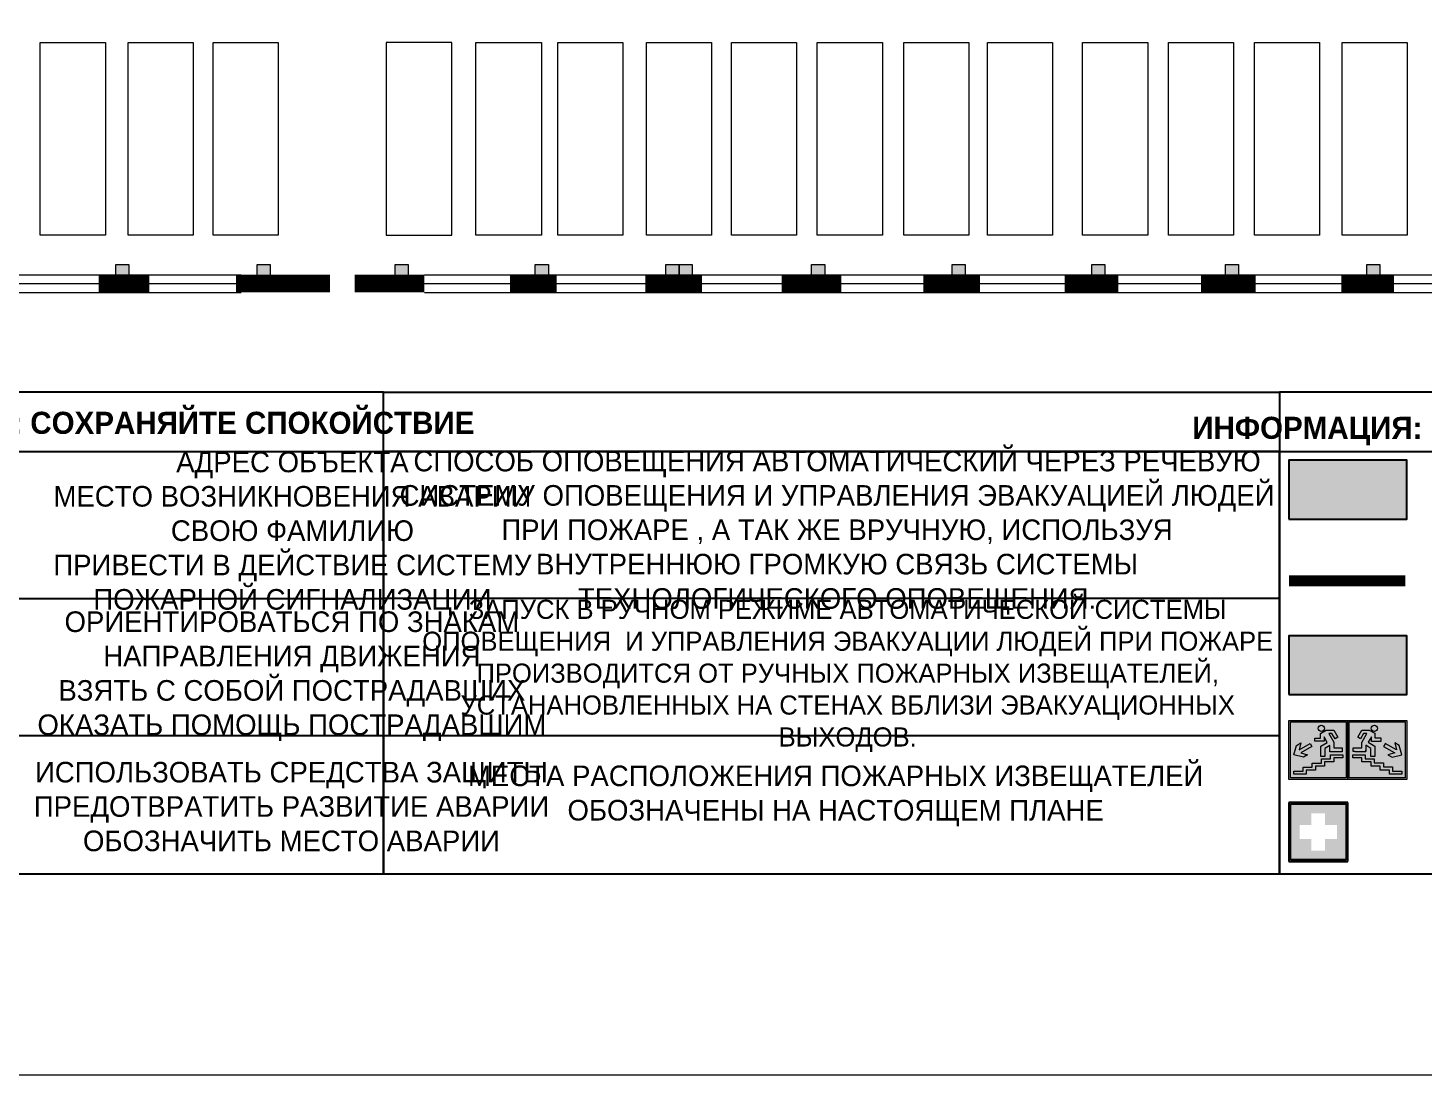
# Model space of a CAD drawing. Header units: millimetres. Extents: x 13810 to 67229, y 12374 to 21950.
# Drawn here: x 40003.3 to 40192.9, y 13759.5 to 13901.7 of the extents above; entities that cross this region are included whole.
import ezdxf

# ---------------------------------------------------------------- set-up
doc = ezdxf.new("R2010")
doc.units = ezdxf.units.MM
doc.layers.add('План_Штампы', color=7, linetype='Continuous')
doc.styles.add('обычный', font='arial.ttf')

# ---------------------------------------------------------------- blocks, each defined once
blk = doc.blocks.new('A$C7B4425F7')
at = {"true_color": 0xffffff}
blk.add_hatch(color=7, dxfattribs=at).paths.add_polyline_path([(0, 0), (-16, 0), (-16, -8), (0, -8)])
h = blk.add_hatch(color=126)
h.paths.add_polyline_path([(-0.2, -0.2), (-15.8, -0.2), (-15.8, -7.8), (-0.2, -7.8)])
h.paths.add_polyline_path([(-11.76, -2.03), (-11.76, -3.66), (-11.17, -3.66, -0.568275), (-11.17, -6.18), (-12.58, -6.18), (-12.58, -2.03)], flags=16)
h.paths.add_polyline_path([(-13.33, -4.12, -0.495768), (-13.59, -6.18), (-15.03, -6.18), (-15.03, -2.03), (-13.59, -2.03, -0.487973)], flags=16)
h.paths.add_polyline_path([(-10.25, -2.03), (-9.48, -2.03), (-9.48, -6.18), (-10.25, -6.18)], flags=16)
h.paths.add_polyline_path([(-13.84, -3.69), (-14.24, -3.69), (-14.24, -3.03), (-13.9, -3.03, -0.692621)], flags=0)
h.paths.add_polyline_path([(-9.15, -2.03), (-8.4, -2.03), (-8.04, -3.07), (-7.68, -2.03), (-6.93, -2.03), (-7.64, -4.1), (-6.93, -6.18), (-7.68, -6.18), (-8.04, -5.14), (-8.4, -6.18), (-9.15, -6.18), (-8.44, -4.1)], flags=16)
h.paths.add_polyline_path([(-11.76, -4.46), (-11.42, -4.46, -0.692621), (-11.36, -5.12), (-11.76, -5.12)], flags=0)
h.paths.add_polyline_path([(-13.9, -5.2), (-14.24, -5.2), (-14.24, -4.55), (-13.84, -4.55, -0.708038)], flags=0)
edge = h.paths.add_edge_path(flags=16)
edge.add_ellipse((-5.51, -4.08), major_axis=(0, 2.05), ratio=0.586184, start_angle=0, end_angle=360)
edge = h.paths.add_edge_path(flags=0)
edge.add_ellipse((-5.51, -4.08), major_axis=(0, 1.14), ratio=0.454828, start_angle=0, end_angle=360)
h.paths.add_polyline_path([(-4.13, -4.96, 0.377264), (-3.48, -4.52, 0.0555), (-3.16, -2.03), (-1.66, -2.03), (-1.66, -4.96), (-0.96, -4.96), (-0.96, -7.01), (-1.75, -7.01), (-1.75, -6.18), (-3.3, -6.18), (-3.3, -7.02), (-4.13, -7.02)], flags=16)
h.paths.add_polyline_path([(-2.73, -2.91), (-2.28, -2.91), (-2.28, -4.96), (-3.05, -4.96, 0.079136)], flags=0)
at = {"color": 126}
blk.add_lwpolyline([(-16, -8), (0, -8), (0, 0), (-16, 0)], close=True, dxfattribs=at)
blk = doc.blocks.new('A$C18900ED3')
h = blk.add_hatch(color=126)
h.paths.add_polyline_path([(-0.18, -0.18), (-7.02, -0.18), (-7.02, -7.02), (-0.18, -7.02)])
h.paths.add_polyline_path([(-5.89, -4.46), (-5.89, -2.77), (-4.46, -2.77), (-4.46, -1.31), (-2.77, -1.31), (-2.77, -2.77), (-1.33, -2.77), (-1.33, -4.46), (-2.77, -4.46), (-2.77, -5.89), (-4.46, -5.89), (-4.46, -4.46)], flags=16)
at = {"color": 126}
for p, q in [((-7.2, 0), (-7.2, -7.2)), ((0, 0), (-7.2, 0)), ((0, -7.2), (0, 0)), ((-7.02, -7.02), (-7.02, -0.18)), ((-7.02, -0.18), (-0.18, -0.18)), ((-0.18, -0.18), (-0.18, -7.02)), ((-7.2, -7.2), (0, -7.2)), ((-0.18, -7.02), (-7.02, -7.02))]:
    blk.add_line(p, q, dxfattribs=at)
blk = doc.blocks.new('вниз 3')
at = {"lineweight": 0, "true_color": 0xffffff}
h = blk.add_hatch(color=7, dxfattribs=at)
h.dxf.hatch_style = 1
h.paths.add_polyline_path([(40997.5, -4475.69), (40997.25, -4475.28), (40995.76, -4476.15), (40995.97, -4475.23), (40995.39, -4475.56), (40995.05, -4476.83), (40996.33, -4477.17), (40996.91, -4476.83), (40996, -4476.55)], flags=0)
h.paths.add_polyline_path([(40999.81, -4473.95), (41000.22, -4473.95), (41000.64, -4474.67), (41001.03, -4474.43), (41000.46, -4473.49), (41000.42, -4473.49), (40999.43, -4473.49), (40998.68, -4473.92), (40998.68, -4474.57), (40997.88, -4474.57), (40997.88, -4475), (40999.14, -4475), (40999.14, -4474.43), (40999.14, -4474.38), (40999.59, -4475.15), (40998.72, -4475.67), (40998.72, -4477.06), (40999.24, -4477.06), (40999.24, -4475.96), (40999.95, -4475.56), (40999.95, -4476.43), (41001.61, -4476.43), (41001.61, -4475.88), (41000.47, -4475.88), (41000.47, -4475.12)], flags=0)
h.paths.add_polyline_path([(40999.2, -4473.24, 1), (40998.35, -4473.24, 1)], flags=0)
h.paths.add_polyline_path([(41000.46, -4477.26), (41001.69, -4477.26), (41001.69, -4476.84), (41000.03, -4476.84), (41000.03, -4477.39), (40998.78, -4477.39), (40998.78, -4477.95), (40997.53, -4477.95), (40997.53, -4478.5), (40996.29, -4478.5), (40996.29, -4479.06), (40995.05, -4479.06), (40995.05, -4479.48), (40995.29, -4479.48), (40996.72, -4479.48), (40996.72, -4478.92), (40997.97, -4478.92), (40997.97, -4478.36), (40999.2, -4478.36), (40999.2, -4477.81), (41000.46, -4477.81)], flags=0)
h.paths.add_polyline_path([(41002.37, -4472.17), (40994.37, -4472.17), (40994.37, -4480.17), (41002.37, -4480.17)])
h.paths.add_polyline_path([(41002.16, -4479.96), (40994.57, -4479.96), (40994.57, -4472.37), (41002.16, -4472.37)], flags=16)
h.paths.add_polyline_path([(41001.61, -4475.88), (41001.61, -4476.43), (40999.95, -4476.43), (40999.95, -4475.56), (40999.24, -4475.96), (40999.24, -4477.06), (40998.72, -4477.06), (40998.72, -4475.67), (40999.59, -4475.15), (40999.14, -4474.38), (40999.14, -4474.43), (40999.14, -4475), (40997.88, -4475), (40997.88, -4474.57), (40998.68, -4474.57), (40998.68, -4473.92), (40999.43, -4473.49), (41000.42, -4473.49), (41000.46, -4473.49), (41001.03, -4474.43), (41000.64, -4474.67), (41000.22, -4473.95), (40999.81, -4473.95), (41000.47, -4475.12), (41000.47, -4475.88)], flags=0)
h.paths.add_polyline_path([(41001.69, -4476.84), (41001.69, -4477.26), (41000.46, -4477.26), (41000.46, -4477.81), (40999.2, -4477.81), (40999.2, -4478.36), (40997.97, -4478.36), (40997.97, -4478.92), (40996.72, -4478.92), (40996.72, -4479.48), (40995.05, -4479.48), (40995.05, -4479.06), (40996.29, -4479.06), (40996.29, -4478.5), (40997.53, -4478.5), (40997.53, -4477.95), (40998.78, -4477.95), (40998.78, -4477.39), (41000.03, -4477.39), (41000.03, -4476.84)], flags=0)
h.paths.add_polyline_path([(40998.35, -4473.24, -1), (40999.2, -4473.24, -1)], flags=0)
h.paths.add_polyline_path([(40997.5, -4475.69), (40996, -4476.55), (40996.91, -4476.83), (40996.33, -4477.17), (40995.05, -4476.83), (40995.39, -4475.56), (40995.97, -4475.23), (40995.76, -4476.15), (40997.25, -4475.28)], flags=0)
at = {"lineweight": 0}
h = blk.add_hatch(color=126, dxfattribs=at)
h.dxf.hatch_style = 1
h.paths.add_polyline_path([(41002.16, -4472.37), (40994.57, -4472.37), (40994.57, -4479.96), (41002.16, -4479.96)])
h.paths.add_polyline_path([(40995.97, -4475.23), (40995.76, -4476.15), (40997.25, -4475.28), (40997.5, -4475.69), (40996, -4476.55), (40996.91, -4476.83), (40996.33, -4477.17), (40995.05, -4476.83), (40995.39, -4475.56)], flags=16)
h.paths.add_polyline_path([(40997.88, -4474.57), (40998.68, -4474.57), (40998.68, -4473.92), (40999.43, -4473.49), (41000.42, -4473.49), (41000.46, -4473.49), (41001.03, -4474.43), (41000.64, -4474.67), (41000.22, -4473.95), (40999.81, -4473.95), (41000.47, -4475.12), (41000.47, -4475.88), (41001.61, -4475.88), (41001.61, -4476.43), (40999.95, -4476.43), (40999.95, -4475.56), (40999.24, -4475.96), (40999.24, -4477.06), (40998.72, -4477.06), (40998.72, -4475.67), (40999.59, -4475.15), (40999.14, -4474.38), (40999.14, -4474.43), (40999.14, -4475), (40997.88, -4475)], flags=16)
h.paths.add_polyline_path([(40998.35, -4473.24, -1), (40999.2, -4473.24, -1)], flags=16)
h.paths.add_polyline_path([(40997.53, -4477.95), (40998.78, -4477.95), (40998.78, -4477.39), (41000.03, -4477.39), (41000.03, -4476.84), (41001.69, -4476.84), (41001.69, -4477.26), (41000.46, -4477.26), (41000.46, -4477.81), (40999.2, -4477.81), (40999.2, -4478.36), (40997.97, -4478.36), (40997.97, -4478.92), (40996.72, -4478.92), (40996.72, -4479.48), (40995.05, -4479.48), (40995.05, -4479.06), (40996.29, -4479.06), (40996.29, -4478.5), (40997.53, -4478.5)], flags=16)
at = {"lineweight": 0, "true_color": 0xffffff}
h = blk.add_hatch(color=7, dxfattribs=at)
h.dxf.hatch_style = 1
h.paths.add_polyline_path([(40999.2, -4473.24, 1), (40998.35, -4473.24, 1)])
h.paths.add_polyline_path([(40999.81, -4473.95), (41000.22, -4473.95), (41000.64, -4474.67), (41001.03, -4474.43), (41000.46, -4473.49), (41000.42, -4473.49), (40999.43, -4473.49), (40998.68, -4473.92), (40998.68, -4474.57), (40997.88, -4474.57), (40997.88, -4475), (40999.14, -4475), (40999.14, -4474.43), (40999.14, -4474.38), (40999.59, -4475.15), (40998.72, -4475.67), (40998.72, -4477.06), (40999.24, -4477.06), (40999.24, -4475.96), (40999.95, -4475.56), (40999.95, -4476.43), (41001.61, -4476.43), (41001.61, -4475.88), (41000.47, -4475.88), (41000.47, -4475.12)])
h.paths.add_polyline_path([(40999.2, -4477.81), (41000.46, -4477.81), (41000.46, -4477.26), (41001.69, -4477.26), (41001.69, -4476.84), (41000.03, -4476.84), (41000.03, -4477.39), (40998.78, -4477.39), (40998.78, -4477.95), (40997.53, -4477.95), (40997.53, -4478.5), (40996.29, -4478.5), (40996.29, -4479.06), (40995.05, -4479.06), (40995.05, -4479.48), (40995.29, -4479.48), (40996.72, -4479.48), (40996.72, -4478.92), (40997.97, -4478.92), (40997.97, -4478.36), (40999.2, -4478.36)])
h.paths.add_polyline_path([(40997.5, -4475.69), (40997.25, -4475.28), (40995.76, -4476.15), (40995.97, -4475.23), (40995.39, -4475.56), (40995.05, -4476.83), (40996.33, -4477.17), (40996.91, -4476.83), (40996, -4476.55)])
at = {"color": 126, "lineweight": 0}
for points in [[(40994.37, -4472.17), (41002.37, -4472.17), (41002.37, -4480.17), (40994.37, -4480.17)], [(40994.57, -4472.37), (41002.16, -4472.37), (41002.16, -4479.96), (40994.57, -4479.96)]]:
    blk.add_lwpolyline(points, close=True, dxfattribs=at)
for points in [[(40999.14, -4474.43), (40999.14, -4475), (40997.88, -4475), (40997.88, -4474.57), (40998.68, -4474.57), (40998.68, -4473.92), (40999.43, -4473.49), (41000.42, -4473.49), (41000.46, -4473.49), (41001.03, -4474.43), (41000.64, -4474.67), (41000.22, -4473.95), (40999.81, -4473.95), (41000.47, -4475.12), (41000.47, -4475.88), (41001.61, -4475.88), (41001.61, -4476.43), (40999.95, -4476.43), (40999.95, -4475.56), (40999.24, -4475.96), (40999.24, -4477.06), (40998.72, -4477.06), (40998.72, -4475.67), (40999.59, -4475.15), (40999.14, -4474.38), (40999.14, -4474.43)], [(40995.05, -4476.83), (40995.39, -4475.56), (40995.97, -4475.23), (40995.76, -4476.15), (40997.25, -4475.28), (40997.5, -4475.69), (40996, -4476.55), (40996.91, -4476.83), (40996.33, -4477.17), (40995.05, -4476.83)], [(40995.29, -4479.48), (40995.05, -4479.48), (40995.05, -4479.06), (40996.29, -4479.06), (40996.29, -4478.5), (40997.53, -4478.5), (40997.53, -4477.95), (40998.78, -4477.95), (40998.78, -4477.39), (41000.03, -4477.39), (41000.03, -4476.84), (41001.69, -4476.84), (41001.69, -4477.26), (41000.46, -4477.26), (41000.46, -4477.81), (40999.2, -4477.81), (40999.2, -4478.36), (40997.97, -4478.36), (40997.97, -4478.92), (40996.72, -4478.92), (40996.72, -4479.48), (40995.05, -4479.48)]]:
    blk.add_lwpolyline(points, dxfattribs=at)
blk.add_circle((40998.77, -4473.24), 0.426, dxfattribs=at)
blk = doc.blocks.new('вниз')
at = {"lineweight": 0, "true_color": 0xffffff}
h = blk.add_hatch(color=7, dxfattribs=at)
h.dxf.hatch_style = 1
h.paths.add_polyline_path([(40994.51, -4472.22), (40986.51, -4472.22), (40986.51, -4480.22), (40994.51, -4480.22)])
h.paths.add_polyline_path([(40994.31, -4472.42), (40994.31, -4480.01), (40986.71, -4480.01), (40986.71, -4472.42)], flags=16)
h.paths.add_polyline_path([(40988.43, -4473.53), (40989.43, -4473.53), (40990.19, -4473.96), (40990.19, -4474.6), (40991, -4474.6), (40991, -4475.06), (40989.73, -4475.06), (40989.73, -4474.46), (40989.3, -4475.18), (40990.17, -4475.7), (40990.17, -4477.11), (40989.63, -4477.11), (40989.63, -4476.01), (40988.94, -4475.59), (40988.94, -4476.46), (40988.94, -4476.46), (40987.47, -4476.46), (40987.26, -4476.46), (40987.26, -4475.92), (40988.4, -4475.92), (40988.4, -4475.2), (40989.1, -4473.99), (40988.66, -4473.99), (40988.24, -4474.7), (40987.86, -4474.47), (40988.41, -4473.56)], flags=0)
h.paths.add_polyline_path([(40990.55, -4473.29, -1), (40989.69, -4473.29, -1)], flags=0)
h.paths.add_polyline_path([(40988.85, -4476.89), (40988.85, -4477.43), (40990.1, -4477.43), (40990.1, -4477.99), (40991.34, -4477.99), (40991.34, -4478.54), (40992.59, -4478.54), (40992.59, -4479.09), (40993.83, -4479.09), (40993.83, -4479.52), (40992.17, -4479.52), (40992.17, -4478.97), (40990.91, -4478.97), (40990.91, -4478.41), (40989.68, -4478.41), (40989.68, -4477.86), (40988.43, -4477.86), (40988.43, -4477.31), (40987.6, -4477.31), (40987.18, -4477.31), (40987.18, -4476.89)], flags=0)
h.paths.add_polyline_path([(40991.61, -4475.33), (40993.12, -4476.2), (40992.9, -4475.27), (40993.48, -4475.6), (40993.83, -4476.88), (40992.56, -4477.22), (40991.97, -4476.88), (40992.9, -4476.61), (40991.38, -4475.74), (40991.58, -4475.39)], flags=0)
h.paths.add_polyline_path([(40990.19, -4473.96), (40989.43, -4473.53), (40988.43, -4473.53), (40988.41, -4473.56), (40987.86, -4474.47), (40988.24, -4474.7), (40988.66, -4473.99), (40989.1, -4473.99), (40988.4, -4475.2), (40988.4, -4475.92), (40987.26, -4475.92), (40987.26, -4476.46), (40987.47, -4476.46), (40988.94, -4476.46), (40988.94, -4476.27), (40988.94, -4475.59), (40989.63, -4476.01), (40989.63, -4477.11), (40990.17, -4477.11), (40990.17, -4475.7), (40989.3, -4475.18), (40989.73, -4474.46), (40989.73, -4475.06), (40991, -4475.06), (40991, -4474.6), (40990.19, -4474.6)], flags=0)
h.paths.add_polyline_path([(40990.55, -4473.29, 1), (40989.69, -4473.29, 1)], flags=0)
h.paths.add_polyline_path([(40991.61, -4475.33), (40991.58, -4475.39), (40991.38, -4475.74), (40992.9, -4476.61), (40991.97, -4476.88), (40992.56, -4477.22), (40993.83, -4476.88), (40993.48, -4475.6), (40992.9, -4475.27), (40993.12, -4476.2)], flags=0)
h.paths.add_polyline_path([(40990.1, -4477.43), (40988.85, -4477.43), (40988.85, -4476.89), (40987.18, -4476.89), (40987.18, -4477.31), (40987.6, -4477.31), (40988.43, -4477.31), (40988.43, -4477.86), (40989.68, -4477.86), (40989.68, -4478.41), (40990.91, -4478.41), (40990.91, -4478.97), (40992.17, -4478.97), (40992.17, -4479.52), (40993.83, -4479.52), (40993.83, -4479.09), (40992.59, -4479.09), (40992.59, -4478.54), (40991.34, -4478.54), (40991.34, -4477.99), (40990.1, -4477.99)], flags=0)
at = {"lineweight": 0}
h = blk.add_hatch(color=126, dxfattribs=at)
h.dxf.hatch_style = 1
h.paths.add_polyline_path([(40994.31, -4472.42), (40986.71, -4472.42), (40986.71, -4480.01), (40994.31, -4480.01)])
h.paths.add_polyline_path([(40988.43, -4473.53), (40989.43, -4473.53), (40990.19, -4473.96), (40990.19, -4474.6), (40991, -4474.6), (40991, -4475.06), (40989.73, -4475.06), (40989.73, -4474.46), (40989.3, -4475.18), (40990.17, -4475.7), (40990.17, -4477.11), (40989.63, -4477.11), (40989.63, -4476.01), (40988.94, -4475.59), (40988.94, -4476.46), (40988.94, -4476.46), (40987.47, -4476.46), (40987.26, -4476.46), (40987.26, -4475.92), (40988.4, -4475.92), (40988.4, -4475.2), (40989.1, -4473.99), (40988.66, -4473.99), (40988.24, -4474.7), (40987.86, -4474.47), (40988.41, -4473.56)], flags=16)
h.paths.add_polyline_path([(40990.55, -4473.29, -1), (40989.69, -4473.29, -1)], flags=16)
h.paths.add_polyline_path([(40988.85, -4476.89), (40988.85, -4477.43), (40990.1, -4477.43), (40990.1, -4477.99), (40991.34, -4477.99), (40991.34, -4478.54), (40992.59, -4478.54), (40992.59, -4479.09), (40993.83, -4479.09), (40993.83, -4479.52), (40992.17, -4479.52), (40992.17, -4478.97), (40990.91, -4478.97), (40990.91, -4478.41), (40989.68, -4478.41), (40989.68, -4477.86), (40988.43, -4477.86), (40988.43, -4477.31), (40987.6, -4477.31), (40987.18, -4477.31), (40987.18, -4476.89)], flags=16)
h.paths.add_polyline_path([(40991.61, -4475.33), (40993.12, -4476.2), (40992.9, -4475.27), (40993.48, -4475.6), (40993.83, -4476.88), (40992.56, -4477.22), (40991.97, -4476.88), (40992.9, -4476.61), (40991.38, -4475.74), (40991.58, -4475.39)], flags=16)
at = {"lineweight": 0, "true_color": 0xffffff}
h = blk.add_hatch(color=7, dxfattribs=at)
h.dxf.hatch_style = 1
h.paths.add_polyline_path([(40989.73, -4474.46), (40989.73, -4475.06), (40991, -4475.06), (40991, -4474.6), (40990.19, -4474.6), (40990.19, -4473.96), (40989.43, -4473.53), (40988.43, -4473.53), (40988.41, -4473.56), (40987.86, -4474.47), (40988.24, -4474.7), (40988.66, -4473.99), (40989.1, -4473.99), (40988.4, -4475.2), (40988.4, -4475.92), (40987.26, -4475.92), (40987.26, -4476.46), (40987.47, -4476.46), (40988.94, -4476.46), (40988.94, -4475.59), (40989.63, -4476.01), (40989.63, -4477.11), (40990.17, -4477.11), (40990.17, -4475.7), (40989.3, -4475.18)])
h.paths.add_polyline_path([(40989.69, -4473.29, 1), (40990.55, -4473.29, 1)])
h.paths.add_polyline_path([(40991.61, -4475.33), (40991.58, -4475.39), (40991.38, -4475.74), (40992.9, -4476.61), (40991.97, -4476.88), (40992.56, -4477.22), (40993.83, -4476.88), (40993.48, -4475.6), (40992.9, -4475.27), (40993.12, -4476.2)])
h.paths.add_polyline_path([(40990.1, -4477.43), (40988.85, -4477.43), (40988.85, -4476.89), (40987.18, -4476.89), (40987.18, -4477.31), (40987.6, -4477.31), (40988.43, -4477.31), (40988.43, -4477.86), (40989.68, -4477.86), (40989.68, -4478.41), (40990.91, -4478.41), (40990.91, -4478.97), (40992.17, -4478.97), (40992.17, -4479.52), (40993.83, -4479.52), (40993.83, -4479.09), (40992.59, -4479.09), (40992.59, -4478.54), (40991.34, -4478.54), (40991.34, -4477.99), (40990.1, -4477.99)])
at = {"color": 126, "lineweight": 0}
for points in [[(40986.51, -4472.22), (40994.51, -4472.22), (40994.51, -4480.22), (40986.51, -4480.22)], [(40986.71, -4472.42), (40994.31, -4472.42), (40994.31, -4480.01), (40986.71, -4480.01)]]:
    blk.add_lwpolyline(points, close=True, dxfattribs=at)
for points in [[(40987.47, -4476.46), (40987.26, -4476.46), (40987.26, -4475.92), (40988.4, -4475.92), (40988.4, -4475.2), (40989.1, -4473.99), (40988.66, -4473.99), (40988.24, -4474.7), (40987.86, -4474.47), (40988.41, -4473.56), (40988.43, -4473.53), (40989.43, -4473.53), (40990.19, -4473.96), (40990.19, -4474.6), (40991, -4474.6), (40991, -4475.06), (40989.73, -4475.06), (40989.73, -4474.46), (40989.3, -4475.18), (40990.17, -4475.7), (40990.17, -4477.11), (40989.63, -4477.11), (40989.63, -4476.01), (40988.94, -4475.59), (40988.94, -4476.46)], [(40987.6, -4477.31), (40987.18, -4477.31), (40987.18, -4476.89), (40988.85, -4476.89), (40988.85, -4477.43), (40990.1, -4477.43), (40990.1, -4477.99), (40991.34, -4477.99), (40991.34, -4478.54), (40992.59, -4478.54), (40992.59, -4479.09), (40993.83, -4479.09), (40993.83, -4479.52), (40992.17, -4479.52), (40992.17, -4478.97), (40990.91, -4478.97), (40990.91, -4478.41), (40989.68, -4478.41), (40989.68, -4477.86), (40988.43, -4477.86), (40988.43, -4477.31), (40987.6, -4477.31)], [(40987.47, -4476.46), (40988.94, -4476.46), (40988.94, -4476.27)], [(40991.58, -4475.39), (40991.38, -4475.74), (40992.9, -4476.61), (40991.97, -4476.88), (40992.56, -4477.22), (40993.83, -4476.88), (40993.48, -4475.6), (40992.9, -4475.27), (40993.12, -4476.2), (40991.61, -4475.33), (40991.58, -4475.39)]]:
    blk.add_lwpolyline(points, dxfattribs=at)
blk.add_circle((40990.12, -4473.29), 0.432, dxfattribs=at)
blk = doc.blocks.new('A$C32E8229D')
at = {"true_color": 0xffffff}
blk.add_hatch(color=7, dxfattribs=at).paths.add_polyline_path([(0, 0), (0, -8), (16, -8), (16, 0)])
h = blk.add_hatch(color=126)
h.paths.add_polyline_path([(0.2, -0.2), (15.8, -0.2), (15.8, -7.8), (0.2, -7.8)])
h.paths.add_polyline_path([(13.49, -2.05), (12.08, -2.05), (11.37, -2.63, 0.162397), (11.29, -2.84), (11.29, -3.63), (10.35, -3.63), (10.35, -4.05), (11.68, -4.05), (11.68, -3.48), (12.26, -4.28), (11.29, -5.1), (11.29, -6.78), (11.85, -6.78), (11.85, -5.44), (12.8, -4.64), (12.8, -5.94), (14.46, -5.94), (14.46, -5.39), (13.45, -5.39), (13.45, -3.97), (12.46, -2.59), (13.15, -2.59), (13.69, -3.34), (14.18, -3)], flags=16)
h.paths.add_polyline_path([(10.74, -1.82, 1), (11.8, -1.82, 1)], flags=16)
h.paths.add_polyline_path([(9.39, -3.59), (5.99, -3.59), (6.56, -3.03), (5.91, -3.03), (5.1, -3.83), (5.91, -4.64), (6.56, -4.64), (5.99, -4.09), (9.39, -4.09)], flags=16)
h.paths.add_polyline_path([(4.29, -1.08), (1.72, -1.08), (1.72, -6.6), (4.29, -6.6)], flags=16)
at = {"color": 126}
blk.add_lwpolyline([(16, -8), (0, -8), (0, 0), (16, 0)], close=True, dxfattribs=at)

msp = doc.modelspace()

# ---------------------------------------------------------------- hatches: boundary and pattern name
at = {"lineweight": 0}
h = msp.add_hatch(color=256, dxfattribs=at)
h.dxf.hatch_style = 1
h.paths.add_polyline_path([(40015.25, 13866.98), (40017.03, 13866.98), (40017.03, 13869.59), (40015.25, 13869.59)])
h = msp.add_hatch(color=256, dxfattribs=at)
h.dxf.hatch_style = 1
h.paths.add_polyline_path([(40034.43, 13866.98), (40036.21, 13866.98), (40036.21, 13869.59), (40034.43, 13869.59)])
h = msp.add_hatch(color=256, dxfattribs=at)
h.dxf.hatch_style = 1
h.paths.add_polyline_path([(40053.19, 13866.98), (40054.97, 13866.98), (40054.97, 13869.59), (40053.19, 13869.59)])
h = msp.add_hatch(color=256, dxfattribs=at)
h.dxf.hatch_style = 1
h.paths.add_polyline_path([(40072.23, 13866.98), (40074.01, 13866.98), (40074.01, 13869.59), (40072.23, 13869.59)])
h = msp.add_hatch(color=256, dxfattribs=at)
h.dxf.hatch_style = 1
h.paths.add_polyline_path([(40089.98, 13866.98), (40091.76, 13866.98), (40091.76, 13869.59), (40089.98, 13869.59)])
h = msp.add_hatch(color=256, dxfattribs=at)
h.dxf.hatch_style = 1
h.paths.add_polyline_path([(40091.76, 13866.98), (40093.54, 13866.98), (40093.54, 13869.59), (40091.76, 13869.59)])
h = msp.add_hatch(color=256, dxfattribs=at)
h.dxf.hatch_style = 1
h.paths.add_polyline_path([(40109.77, 13866.98), (40111.55, 13866.98), (40111.55, 13869.59), (40109.77, 13869.59)])
h = msp.add_hatch(color=256, dxfattribs=at)
h.dxf.hatch_style = 1
h.paths.add_polyline_path([(40128.88, 13866.98), (40130.65, 13866.98), (40130.65, 13869.59), (40128.88, 13869.59)])
h = msp.add_hatch(color=256, dxfattribs=at)
h.dxf.hatch_style = 1
h.paths.add_polyline_path([(40147.85, 13866.98), (40149.63, 13866.98), (40149.63, 13869.59), (40147.85, 13869.59)])
h = msp.add_hatch(color=256, dxfattribs=at)
h.dxf.hatch_style = 1
h.paths.add_polyline_path([(40166, 13866.98), (40167.78, 13866.98), (40167.78, 13869.59), (40166, 13869.59)])
h = msp.add_hatch(color=256, dxfattribs=at)
h.dxf.hatch_style = 1
h.paths.add_polyline_path([(40185.21, 13866.98), (40186.99, 13866.98), (40186.99, 13869.59), (40185.21, 13869.59)])

# ---------------------------------------------------------------- linework, layer by layer
at = {"color": 126, "lineweight": 0, "true_color": 0x008754}
msp.add_lwpolyline([(39738.71, 14154.45), (40338.71, 14154.45), (40338.71, 13759.45), (39738.71, 13759.45)], close=True, dxfattribs=at)
msp.add_lwpolyline([(39738.71, 14154.45), (40338.71, 14154.45), (40338.71, 13759.45), (39738.71, 13759.45)], close=True, dxfattribs=at)
msp.add_lwpolyline([(39738.71, 14154.45), (40338.71, 14154.45), (40338.71, 13759.45), (39738.71, 13759.45)], close=True, dxfattribs=at)
msp.add_lwpolyline([(39738.71, 14154.45), (40338.71, 14154.45), (40338.71, 13759.45), (39738.71, 13759.45)], close=True, dxfattribs=at)
at = {"lineweight": 0}
for points in [[(40004.99, 13873.55), (40004.99, 13899.72), (40013.83, 13899.72), (40013.83, 13873.55), (40004.99, 13873.55)], [(40016.93, 13873.55), (40016.93, 13899.72), (40025.77, 13899.72), (40025.77, 13873.55), (40016.93, 13873.55)], [(40028.48, 13873.55), (40028.48, 13899.72), (40037.32, 13899.72), (40037.32, 13873.55), (40028.48, 13873.55)], [(40051.99, 13873.55), (40060.9, 13873.55), (40060.9, 13899.72), (40051.99, 13899.72), (40051.99, 13873.55)], [(40064.15, 13873.55), (40064.15, 13899.72), (40073.08, 13899.72), (40073.08, 13873.55), (40064.15, 13873.55)], [(40075.31, 13873.55), (40075.31, 13899.72), (40084.15, 13899.72), (40084.15, 13873.55), (40075.31, 13873.55)], [(40087.35, 13873.55), (40087.35, 13899.72), (40096.19, 13899.72), (40096.19, 13873.55), (40087.35, 13873.55)], [(40098.9, 13873.55), (40098.9, 13899.72), (40107.74, 13899.72), (40107.74, 13873.55), (40098.9, 13873.55)], [(40110.55, 13873.55), (40110.55, 13899.72), (40119.39, 13899.72), (40119.39, 13873.55), (40110.55, 13873.55)], [(40122.3, 13873.55), (40122.3, 13899.72), (40131.13, 13899.72), (40131.13, 13873.55), (40122.3, 13873.55)], [(40133.69, 13873.55), (40133.69, 13899.72), (40142.52, 13899.72), (40142.52, 13873.55), (40133.69, 13873.55)], [(40146.6, 13873.55), (40146.6, 13899.72), (40155.44, 13899.72), (40155.44, 13873.55), (40146.6, 13873.55)], [(40158.25, 13873.55), (40158.25, 13899.72), (40167.08, 13899.72), (40167.08, 13873.55), (40158.25, 13873.55)], [(40169.93, 13873.55), (40169.93, 13899.72), (40178.76, 13899.72), (40178.76, 13873.55), (40169.93, 13873.55)], [(40181.87, 13873.55), (40181.87, 13899.72), (40190.7, 13899.72), (40190.7, 13873.55), (40181.87, 13873.55)], [(40015.25, 13866.98), (40015.25, 13869.59), (40017.03, 13869.59), (40017.03, 13866.98), (40015.25, 13866.98)], [(40034.43, 13866.98), (40034.43, 13869.59), (40036.21, 13869.59), (40036.21, 13866.98), (40034.43, 13866.98)], [(40053.19, 13866.98), (40053.19, 13869.59), (40054.97, 13869.59), (40054.97, 13866.98), (40053.19, 13866.98)], [(40072.23, 13866.98), (40072.23, 13869.59), (40074.01, 13869.59), (40074.01, 13866.98), (40072.23, 13866.98)], [(40089.98, 13866.98), (40089.98, 13869.59), (40091.76, 13869.59), (40091.76, 13866.98), (40089.98, 13866.98)], [(40091.76, 13866.98), (40091.76, 13869.59), (40093.54, 13869.59), (40093.54, 13866.98), (40091.76, 13866.98)], [(40109.77, 13866.98), (40109.77, 13869.59), (40111.55, 13869.59), (40111.55, 13866.98), (40109.77, 13866.98)], [(40128.88, 13866.98), (40128.88, 13869.59), (40130.65, 13869.59), (40130.65, 13866.98), (40128.88, 13866.98)], [(40147.85, 13866.98), (40147.85, 13869.59), (40149.63, 13869.59), (40149.63, 13866.98), (40147.85, 13866.98)], [(40166, 13866.98), (40166, 13869.59), (40167.78, 13869.59), (40167.78, 13866.98), (40166, 13866.98)], [(40185.21, 13866.98), (40185.21, 13869.59), (40186.99, 13869.59), (40186.99, 13866.98), (40185.21, 13866.98)], [(39850.59, 13868.16), (40032.26, 13868.16)], [(40057.17, 13868.16), (40239.91, 13868.16)], [(39850.59, 13866.97), (40032.26, 13866.97)], [(39850.59, 13865.78), (40032.26, 13865.78)], [(40057.17, 13866.97), (40239.91, 13866.98)], [(40057.17, 13865.78), (40239.91, 13865.78)]]:
    msp.add_lwpolyline(points, dxfattribs=at)
at = {"lineweight": 0, "const_width": 2.38}
for points in [[(40012.91, 13866.98), (40019.8, 13866.98)], [(40031.56, 13866.98), (40044.33, 13866.98)], [(40047.71, 13866.98), (40057.17, 13866.98)], [(40068.8, 13866.98), (40075.15, 13866.98)], [(40087.18, 13866.98), (40094.89, 13866.98)], [(40105.7, 13866.98), (40113.81, 13866.98)], [(40124.95, 13866.98), (40132.65, 13866.98)], [(40144.14, 13866.98), (40151.44, 13866.98)], [(40162.66, 13866.98), (40170.1, 13866.98)], [(40181.73, 13866.98), (40188.89, 13866.98)]]:
    msp.add_lwpolyline(points, dxfattribs=at)
for points in [[(39907.84, 13844.17), (40051.61, 13844.17), (40051.61, 13852.22), (39907.84, 13852.22)], [(40051.61, 13852.22), (40173.33, 13852.22), (40173.33, 13786.77), (40051.61, 13786.77)], [(40051.61, 13852.22), (40173.33, 13852.22), (40173.33, 13844.17), (40051.61, 13844.17)], [(40173.33, 13844.17), (40317.09, 13844.17), (40317.09, 13852.22), (40173.33, 13852.22)], [(39907.84, 13844.17), (40051.61, 13844.17), (40051.61, 13786.77), (39907.84, 13786.77)], [(40051.61, 13844.17), (40173.33, 13844.17), (40173.33, 13824.18), (40051.61, 13824.18)], [(40173.33, 13844.17), (40317.09, 13844.17), (40317.09, 13786.77), (40173.33, 13786.77)], [(40173.33, 13824.18), (40051.61, 13824.18), (40051.61, 13805.6), (40173.33, 13805.6)]]:
    msp.add_lwpolyline(points, close=True)
at = {"color": 126, "lineweight": 80, "true_color": 0x008754, "const_width": 1.5}
msp.add_lwpolyline([(40190.42, 13826.61), (40174.62, 13826.61)], dxfattribs=at)
for points in [[(39966.26, 13824.18), (39907.84, 13824.18), (40051.61, 13824.18)], [(39966.26, 13805.6), (39907.84, 13805.6), (40051.61, 13805.6)]]:
    msp.add_lwpolyline(points)

# ---------------------------------------------------------------- block references
at = {"color": 126, "true_color": 0x008754}
for name, p in [('вниз 3', (-819.75, 18279.8)), ('вниз', (-803.89, 18279.85))]:
    msp.add_blockref(name, p, dxfattribs=at)
at = {"xscale": 1.111111111007631, "yscale": 1.111111111007631, "zscale": 1.111111111007631}
msp.add_blockref('A$C18900ED3', (40182.62, 13796.49), dxfattribs=at)
at = {"layer": 'План_Штампы'}
msp.add_blockref('A$C7B4425F7', (40190.62, 13842.98), dxfattribs=at)
at = {"layer": 'План_Штампы', "color": 126, "true_color": 0x008754, "xscale": -1}
msp.add_blockref('A$C32E8229D', (40190.62, 13819.14), dxfattribs=at)

# ---------------------------------------------------------------- texts
at = {"lineweight": 0, "attachment_point": 5, "style": 'обычный'}
for s, insert, char_height, width in [('{\\fProxima Nova Rg|b1|i0|c204|p2;ДЕЙСТВИЯ ПРИ АВАРИИ: СОХРАНЯЙТЕ СПОКОЙСТВИЕ\\H1.6644x; }', (40007.45, 13847.63), 3, 175.1736), ('{\\fProxima Nova Rg|b1|i0|c204|p2;ИНФОРМАЦИЯ:\\H1.1997x; }', (40177.13, 13846.95), 3, 175.1736), ('{\\fProxima Nova Rg|b0|i0|c204|p2;СПОСОБ ОПОВЕЩЕНИЯ АВТОМАТИЧЕСКИЙ ЧЕРЕЗ РЕЧЕВУЮ СИСТЕМУ ОПОВЕЩЕНИЯ И УПРАВЛЕНИЯ ЭВАКУАЦИЕЙ ЛЮДЕЙ ПРИ ПОЖАРЕ , А ТАК ЖЕ ВРУЧНУЮ, ИСПОЛЬЗУЯ ВНУТРЕННЮЮ ГРОМКУЮ СВЯЗЬ СИСТЕМЫ ТЕХНОЛОГИЧЕСКОГО ОПОВЕЩЕНИЯ.}', (40113.23, 13833.13), 2.8, 118.5618), ('\\pi-8.4,l8.4,t8.4;{\\fProxima Nova Rg|b0|i0|c204|p2;АДРЕС ОБЪЕКТА\\PМЕСТО ВОЗНИКНОВЕНИЯ АВАРИИ\\PСВОЮ ФАМИЛИЮ\\PПРИВЕСТИ В ДЕЙСТВИЕ СИСТЕМУ \\PПОЖАРНОЙ СИГНАЛИЗАЦИИ}', (40039.24, 13833.01), 2.8, 126.6484), ('{\\fProxima Nova Rg|b0|i0|c204|p2;\\P\\pt7.8;ЗАПУСК В РУЧНОМ РЕЖИМЕ АВТОМАТИЧЕСКОЙ СИСТЕМЫ ОПОВЕЩЕНИЯ  И УПРАВЛЕНИЯ ЭВАКУАЦИИ ЛЮДЕЙ ПРИ ПОЖАРЕ ПРОИЗВОДИТСЯ ОТ РУЧНЫХ ПОЖАРНЫХ ИЗВЕЩАТЕЛЕЙ, УСТАНАНОВЛЕННЫХ НА СТЕНАХ ВБЛИЗИ ЭВАКУАЦИОННЫХ ВЫХОДОВ. }', (40114.68, 13815.85), 2.6, 121.7868), ('\\pi-8.4,l8.4,t8.4;{\\fProxima Nova Rg|b0|i0|c204|p2;ОРИЕНТИРОВАТЬСЯ ПО ЗНАКАМ \\PНАПРАВЛЕНИЯ ДВИЖЕНИЯ\\PВЗЯТЬ С СОБОЙ ПОСТРАДАВШИХ\\PОКАЗАТЬ ПОМОЩЬ ПОСТРАДАВШИМ}', (40039.17, 13813.64), 2.8, 126.6484), ('\\pi-8.4,l8.4,t8.4;{\\fProxima Nova Rg|b0|i0|c204|p2;ИСПОЛЬЗОВАТЬ СРЕДСТВА ЗАЩИТЫ \\PПРЕДОТВРАТИТЬ РАЗВИТИЕ АВАРИИ\\PОБОЗНАЧИТЬ МЕСТО АВАРИИ}', (40039.11, 13795.92), 2.8, 126.6484), ('\\pt8.4;{\\fProxima Nova Rg|b0|i0|c204|p2;\\PМЕСТА РАСПОЛОЖЕНИЯ ПОЖАРНЫХ ИЗВЕЩАТЕЛЕЙ ОБОЗНАЧЕНЫ НА НАСТОЯЩЕМ ПЛАНЕ}', (40113.04, 13799.7), 2.8, 118.5618)]:
    msp.add_mtext(s, dxfattribs=dict(at, insert=insert, char_height=char_height, width=width))

doc.saveas('drawing.dxf')
